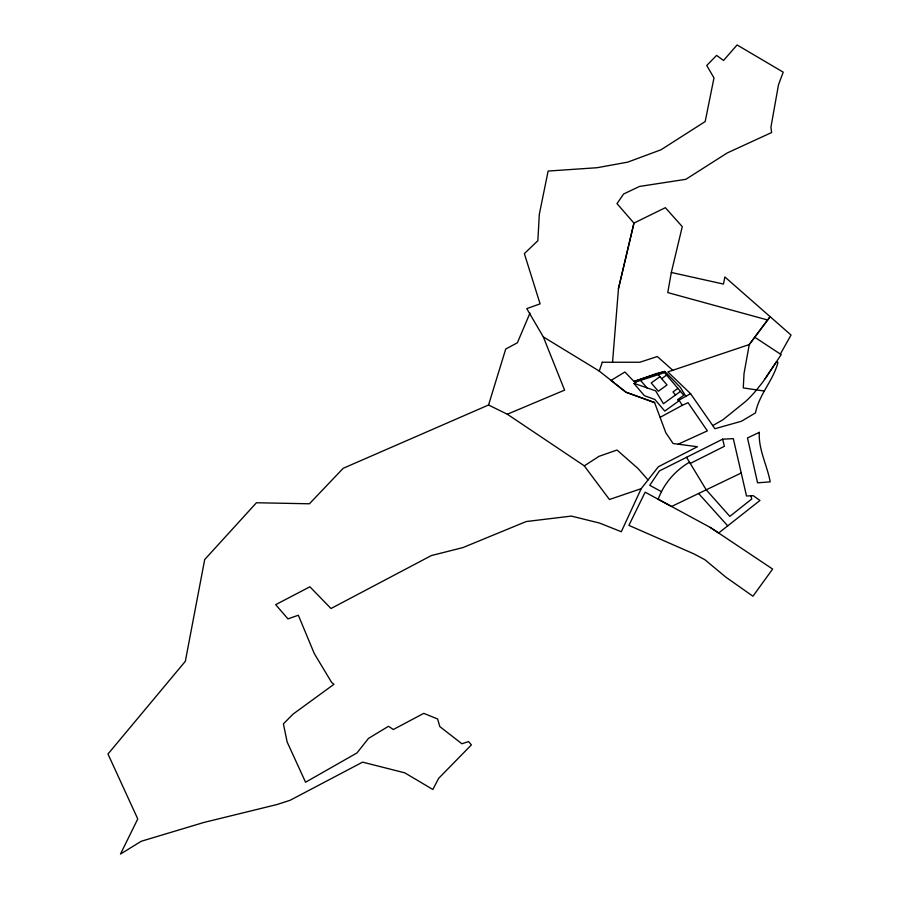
<?xml version="1.0" encoding="UTF-8"?>
<svg xmlns="http://www.w3.org/2000/svg" width="899" height="899" viewBox="0 0 899 899"><rect width="100%" height="100%" fill="white"/><g stroke="black" fill="none" stroke-linecap="round" stroke-linejoin="round"><path stroke-width="1.35" d="M612.545 362.252L618.467 288.736L633.986 223.076L665.35 207.68L682.274 226.649L671.317 272.476L667.755 292.58L767.622 319.988M618.411 288.748L633.93 223.087L617.006 203.635L623.625 193.993L639.504 186.441L685.836 179.317L727.269 152.931L771.623 132.535L770.937 127.119L778.512 84.72L783.209 72.156L737.079 44.95L723.549 60.469L716.593 55.401L706.749 65.47L713.986 77.921L705.176 121.556L661.023 149.773L627.716 162.135L597.183 167.708L548.12 171.057L539.333 214.22L537.849 240.73L524.353 253.608L540.097 303.851L526.758 308.615L543.322 336.9L564.594 390.121L507.317 414.237L488.55 405L343.227 468.278L309.425 503.777L256.44 502.755L204.691 559.549L185.34 661.293L107.981 754.025L137.761 818.944L120.488 854.05L141.244 841.262L203.826 822.473L276.971 804.538L290.152 800.267L362.6 762.138L404.764 772.837L432.846 789.479L438.622 778.377L471.391 744.889L468.593 741.585L461.906 743.765L439.802 726.594L437.633 718.986L423.777 713.356L393.324 729.516L388.48 726.291L368.433 738.45L356.982 752.946L305.559 782.22L287.174 742.057L283.399 723.864L293.052 714.109L333.945 684.319L331.596 682.363L314.302 653.607L298.344 615.242L287.95 618.872L275.678 604.667L309.885 586.8L331.001 608.511L431.363 555.56L462.906 547.592L526.173 521.555L571.359 516.082L599.521 523.061L621.31 531.725L641.212 488.651L658.371 466.738L697.444 446.724L673.126 443.533L665.833 432.779L654.584 402.572L625.94 392.189L611.062 380.412L624.884 372.006L633.997 381.446L664.777 371.422L680.329 387.323L685.847 396.302L690.567 393.683L714.941 428.722L741.473 421.238L755.497 412.877C759.093 394.358 773.196 380.659 777.95 362.533L776.556 361.623L762.768 382.142L754.845 391.986A158.393 145.795 12.5 0 1 746.013 401.134L722.841 419.833L712.772 425.598M488.55 405L505.721 349.037L517.375 342.789L529.938 313.189M654.584 402.572L625.94 392.211L599.251 371.051L602.285 362.252M780.354 354.071L791.019 335.024L724.864 276.948L723.47 284.062L671.317 272.476M765.195 378.726L781.186 354.622L754.733 337.215L749.249 344.564L744.035 373.467L743.271 387.918L764.364 391.054M754.733 337.215L770.106 316.673L749.249 344.564L667.833 371.928L690.567 393.683M659.933 376.659L651.224 382.952L658.315 391.256L667.013 384.963L658.225 374.669M661.642 378.659L666.575 375.097M677.913 388.379L672.98 391.942L675.554 394.964M680.498 391.391L663.44 403.718L655.629 390.84L634.143 383.379M689.511 462.198C675.273 470.48 663.743 483.673 658.214 499.26L671.553 506.485L741.226 472.986M685.87 396.313L679.06 400.122L682.24 405.359L688.038 402.673L707.367 430.857L678.127 444.218M660.338 417.203L682.24 405.359M661.495 491.674L649.752 485.314L659.383 470.952L722.65 439.173L733.314 438.656L746.53 495.99L753.272 495.697L759.97 500.451L718.649 533.017L710.232 527.41L645.145 492.191L628.895 525.376L693.983 553.919L704.861 559.706L725.976 577.248L752.946 596.217L772.634 569.056L710.232 527.41M690.263 463.446L724.38 446.309L722.65 439.173M641.268 488.651L609.443 499.507L584.271 465.873M633.997 381.468L656.484 373.523L664.766 371.433M602.229 362.252L639.852 362.252L657.326 356.532L672.767 370.264M543.322 336.9L599.251 371.051M507.317 414.237L584.328 465.862L598.936 456.355L617.006 450.039L638.043 468.525L648.055 479.965M698.59 493.484L727.718 525.87M640.605 380.412L647.168 388.087M686.555 457.31L706.221 489.82L729.842 516.374L751.744 499.001L750.923 495.798M636.323 381.805L633.975 383.502L644.358 395.672L654.865 399.471L664.777 411.09L678.453 401.212L677.554 399.729L683.768 395.234L664.473 372.636L636.323 381.805M759.284 432.352L747.507 437.959L757.565 482.83L770.196 481.864C767.139 465.154 758.374 449.747 759.284 432.352"/></g></svg>
